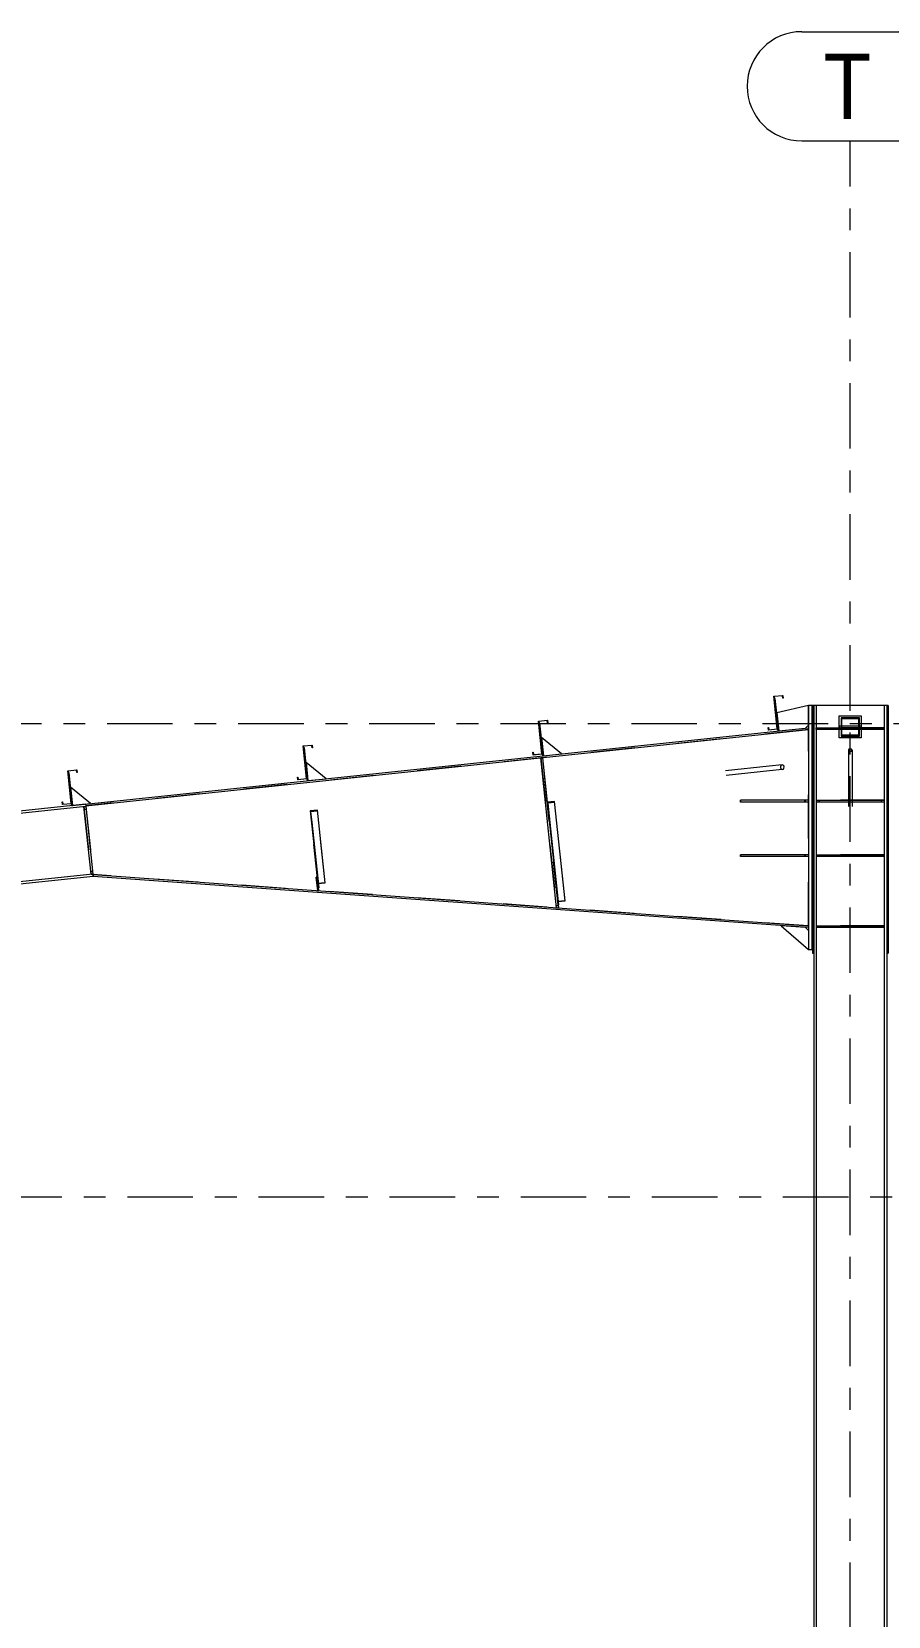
# Model space of a CAD drawing. Header units: millimetres. Extents: x -79 to 743, y -408 to 166.
# Drawn here: x 297.4 to 336.6, y -121.1 to -48.6 of the extents above; entities that cross this region are included whole.
import ezdxf

# ---------------------------------------------------------------- set-up
doc = ezdxf.new("R2010")
doc.units = ezdxf.units.MM
for name, pattern in [('XKITLINE00', [0]), ('XKITLINE02', [4, 2, -2]), ('XKITLINE03', [6, 3, -1, 1, -1])]:
    doc.linetypes.add(name, pattern=pattern)
doc.layers.add('Part', color=2, linetype='Continuous', lineweight=0)
doc.layers.add('S-grid', color=1, linetype='Continuous', lineweight=0)
doc.styles.add('ARIAL', font='ARIAL.TTF')

# ---------------------------------------------------------------- blocks, each defined once
blk = doc.blocks.new('*A329')
at = {"layer": 'Part'}
blk.add_hatch(color=3, dxfattribs=at).paths.add_polyline_path([(309.799, -81.278), (310.213, -81.234), (310.227, -81.358), (310.212, -81.36), (310.2, -81.251), (309.816, -81.291), (309.973, -82.785), (309.559, -82.828), (309.546, -82.704), (309.561, -82.702), (309.572, -82.812), (309.957, -82.771)], flags=17)
blk = doc.blocks.new('*A330')
at = {"layer": 'Part'}
blk.add_hatch(color=3, dxfattribs=at).paths.add_polyline_path([(320.573, -80.141), (320.987, -80.098), (321, -80.222), (320.985, -80.224), (320.974, -80.114), (320.589, -80.155), (320.747, -81.648), (320.332, -81.692), (320.319, -81.568), (320.334, -81.566), (320.346, -81.675), (320.73, -81.635)], flags=17)
blk = doc.blocks.new('*A331')
at = {"layer": 'Part'}
blk.add_hatch(color=3, dxfattribs=at).paths.add_polyline_path([(331.346, -79.005), (331.761, -78.961), (331.774, -79.086), (331.759, -79.087), (331.747, -78.978), (331.363, -79.018), (331.52, -80.512), (331.106, -80.555), (331.093, -80.431), (331.108, -80.43), (331.119, -80.539), (331.504, -80.498)], flags=17)
blk = doc.blocks.new('*A423')
at = {"layer": 'Part'}
blk.add_hatch(color=3, dxfattribs=at).paths.add_polyline_path([(331.346, -79.005), (331.761, -78.961), (331.774, -79.086), (331.759, -79.087), (331.747, -78.978), (331.363, -79.018), (331.52, -80.512), (331.106, -80.555), (331.093, -80.431), (331.108, -80.43), (331.119, -80.539), (331.504, -80.498)], flags=17)
blk = doc.blocks.new('*A434')
at = {"layer": 'Part'}
blk.add_hatch(color=3, dxfattribs=at).paths.add_polyline_path([(299.026, -82.414), (299.44, -82.37), (299.453, -82.495), (299.438, -82.496), (299.427, -82.387), (299.042, -82.427), (299.2, -83.921), (298.785, -83.965), (298.772, -83.84), (298.787, -83.839), (298.799, -83.948), (299.183, -83.908)], flags=17)
blk = doc.blocks.new('*A435')
at = {"layer": 'Part'}
blk.add_hatch(color=3, dxfattribs=at).paths.add_polyline_path([(309.799, -81.278), (310.213, -81.234), (310.227, -81.358), (310.212, -81.36), (310.2, -81.251), (309.816, -81.291), (309.973, -82.785), (309.559, -82.828), (309.546, -82.704), (309.561, -82.702), (309.572, -82.812), (309.957, -82.771)], flags=17)
blk = doc.blocks.new('*A436')
at = {"layer": 'Part'}
blk.add_hatch(color=3, dxfattribs=at).paths.add_polyline_path([(320.573, -80.141), (320.987, -80.098), (321, -80.222), (320.985, -80.224), (320.974, -80.114), (320.589, -80.155), (320.747, -81.648), (320.332, -81.692), (320.319, -81.568), (320.334, -81.566), (320.346, -81.675), (320.73, -81.635)], flags=17)
blk = doc.blocks.new('*A437')
at = {"layer": 'Part'}
blk.add_hatch(color=3, dxfattribs=at).paths.add_polyline_path([(320.979, -83.85), (321.31, -83.815), (321.314, -83.847), (320.999, -83.88), (321.064, -84.493), (321.047, -84.495)], flags=17)
blk = doc.blocks.new('*A438')
at = {"layer": 'Part'}
blk.add_hatch(color=3, dxfattribs=at).paths.add_polyline_path([(310.128, -84.253), (310.46, -84.218), (310.462, -84.244), (310.147, -84.278), (310.2, -84.773), (310.183, -84.774)], flags=17)
blk = doc.blocks.new('*A443')
at = {"layer": 'Part'}
blk.add_hatch(color=3, dxfattribs=at).paths.add_polyline_path([(299.026, -82.414), (299.44, -82.37), (299.453, -82.495), (299.438, -82.496), (299.427, -82.387), (299.042, -82.427), (299.2, -83.921), (298.785, -83.965), (298.772, -83.84), (298.787, -83.839), (298.799, -83.948), (299.183, -83.908)], flags=17)
blk = doc.blocks.new('*A1521')
at = {"layer": 'S-grid', "color": 1, "linetype": 'XKITLINE03', "lineweight": 0}
blk.add_line((246.829, -80.245), (422.859, -80.245), dxfattribs=at)
blk = doc.blocks.new('*A1522')
at = {"layer": 'S-grid', "color": 1, "linetype": 'XKITLINE03', "lineweight": 0}
blk.add_line((-22.239, -101.912), (557.525, -101.912), dxfattribs=at)
blk = doc.blocks.new('*A1523')
at = {"layer": 'Part', "color": 2, "linetype": 'XKITLINE00', "lineweight": 0}
for p, q in [((299.844, -83.937), (227.211, -91.598)), ((299.856, -84.044), (227.222, -91.706)), ((299.853, -84.02), (299.856, -84.044)), ((300.183, -87.144), (235.237, -93.994)), ((300.194, -87.252), (235.248, -94.102)), ((300.183, -87.144), (300.194, -87.252)), ((234.905, -94.029), (227.549, -94.805)), ((234.917, -94.137), (227.56, -94.913))]:
    blk.add_line(p, q, dxfattribs=at)
at = {"layer": 'Part', "color": 7, "linetype": 'XKITLINE02', "lineweight": 0}
for p, q in [((299.844, -83.937), (299.853, -84.02)), ((299.856, -84.044), (300.183, -87.144)), ((227.211, -91.598), (227.56, -94.913)), ((235.237, -93.994), (234.905, -94.029)), ((235.248, -94.102), (234.917, -94.137))]:
    blk.add_line(p, q, dxfattribs=at)
blk = doc.blocks.new('*A1528')
at = {"layer": 'Part', "color": 2, "linetype": 'XKITLINE00', "lineweight": 0}
for p, q in [((309.799, -81.278), (310.213, -81.234)), ((310.213, -81.234), (310.227, -81.358)), ((309.957, -82.771), (309.799, -81.278)), ((310.2, -81.251), (309.816, -81.291)), ((309.816, -81.291), (309.973, -82.785)), ((310.212, -81.36), (310.2, -81.251)), ((310.227, -81.358), (310.212, -81.36)), ((309.546, -82.704), (309.561, -82.702)), ((309.559, -82.828), (309.546, -82.704)), ((309.973, -82.785), (309.559, -82.828)), ((309.561, -82.702), (309.572, -82.812)), ((309.572, -82.812), (309.957, -82.771))]:
    blk.add_line(p, q, dxfattribs=at)
blk = doc.blocks.new('*A1529')
at = {"layer": 'Part', "color": 2, "linetype": 'XKITLINE00', "lineweight": 0}
for p, q in [((320.573, -80.141), (320.987, -80.098)), ((320.73, -81.635), (320.573, -80.141)), ((320.974, -80.114), (320.589, -80.155)), ((320.589, -80.155), (320.747, -81.648)), ((320.985, -80.224), (320.974, -80.114)), ((321, -80.222), (320.985, -80.224)), ((320.987, -80.098), (321, -80.222)), ((320.319, -81.568), (320.334, -81.566)), ((320.332, -81.692), (320.319, -81.568)), ((320.747, -81.648), (320.332, -81.692)), ((320.334, -81.566), (320.346, -81.675)), ((320.346, -81.675), (320.73, -81.635))]:
    blk.add_line(p, q, dxfattribs=at)
blk = doc.blocks.new('*A1530')
at = {"layer": 'Part', "color": 2, "linetype": 'XKITLINE00', "lineweight": 0}
for p, q in [((331.346, -79.005), (331.761, -78.961)), ((331.504, -80.498), (331.346, -79.005)), ((331.747, -78.978), (331.363, -79.018)), ((331.363, -79.018), (331.52, -80.512)), ((331.759, -79.087), (331.747, -78.978)), ((331.761, -78.961), (331.774, -79.086)), ((331.774, -79.086), (331.759, -79.087)), ((331.093, -80.431), (331.108, -80.43)), ((331.106, -80.555), (331.093, -80.431)), ((331.52, -80.512), (331.106, -80.555)), ((331.108, -80.43), (331.119, -80.539)), ((331.119, -80.539), (331.504, -80.498))]:
    blk.add_line(p, q, dxfattribs=at)
blk = doc.blocks.new('*A1531')
at = {"layer": 'Part', "color": 2, "linetype": 'XKITLINE00', "lineweight": 0}
for p, q in [((334.785, -81.424), (334.761, -81.471)), ((334.761, -81.471), (334.761, -82.043)), ((334.761, -81.471), (334.785, -81.519)), ((334.844, -81.404), (334.785, -81.424)), ((334.785, -81.519), (334.844, -81.538)), ((334.903, -81.424), (334.844, -81.404)), ((334.844, -81.538), (334.903, -81.519)), ((334.927, -81.471), (334.903, -81.424)), ((334.903, -81.519), (334.927, -81.471)), ((334.927, -81.471), (334.927, -82.043))]:
    blk.add_line(p, q, dxfattribs=at)
at = {"layer": 'Part', "color": 7, "linetype": 'XKITLINE02', "lineweight": 0}
for p, q in [((334.761, -82.043), (334.761, -84.237)), ((334.927, -82.043), (334.927, -84.237))]:
    blk.add_line(p, q, dxfattribs=at)
blk = doc.blocks.new('*A1534')
at = {"layer": 'Part', "color": 7, "linetype": 'XKITLINE02', "lineweight": 0}
for p, q in [((334.427, -79.99), (334.427, -80.823)), ((335.261, -79.99), (334.427, -79.99)), ((334.461, -80.79), (334.461, -80.023)), ((334.461, -80.023), (335.227, -80.023)), ((335.227, -80.023), (335.227, -80.79)), ((335.261, -80.823), (335.261, -79.99)), ((334.427, -80.823), (335.261, -80.823)), ((335.227, -80.79), (334.461, -80.79))]:
    blk.add_line(p, q, dxfattribs=at)
blk = doc.blocks.new('*A1812')
at = {"layer": 'S-grid', "color": 1, "linetype": 'XKITLINE03', "lineweight": 0}
blk.add_line((334.844, -193.667), (334.844, -53.578), dxfattribs=at)
at = {"layer": 'S-grid', "color": 3, "style": 'ARIAL', "width": 0.85}
blk.add_text('T', height=3, dxfattribs=at).set_placement((333.622, -52.578))
blk = doc.blocks.new('*A1848')
at = {"layer": 'Part', "color": 7, "linetype": 'XKITLINE02', "lineweight": 0}
for p, q in [((331.13, -82.208), (328.804, -82.453)), ((331.152, -82.415), (328.825, -82.66))]:
    blk.add_line(p, q, dxfattribs=at)
at = {"layer": 'Part', "color": 2, "linetype": 'XKITLINE00', "lineweight": 0}
for p, q in [((331.722, -82.146), (331.13, -82.208)), ((331.743, -82.353), (331.152, -82.415)), ((331.657, -82.205), (331.651, -82.258)), ((331.651, -82.258), (331.668, -82.308)), ((331.683, -82.164), (331.657, -82.205)), ((331.668, -82.308), (331.701, -82.343)), ((331.722, -82.146), (331.683, -82.164)), ((331.701, -82.343), (331.743, -82.353)), ((331.764, -82.155), (331.722, -82.146)), ((331.743, -82.353), (331.783, -82.335)), ((331.797, -82.19), (331.764, -82.155)), ((331.783, -82.335), (331.808, -82.293)), ((331.814, -82.241), (331.797, -82.19)), ((331.808, -82.293), (331.814, -82.241))]:
    blk.add_line(p, q, dxfattribs=at)
blk = doc.blocks.new('*A1857')
at = {"layer": 'Part', "color": 2, "linetype": 'XKITLINE00', "lineweight": 0}
for p, q in [((331.346, -79.005), (331.761, -78.961)), ((331.504, -80.498), (331.346, -79.005)), ((331.747, -78.978), (331.363, -79.018)), ((331.363, -79.018), (331.52, -80.512)), ((331.759, -79.087), (331.747, -78.978)), ((331.761, -78.961), (331.774, -79.086)), ((331.774, -79.086), (331.759, -79.087)), ((331.093, -80.431), (331.108, -80.43)), ((331.106, -80.555), (331.093, -80.431)), ((331.52, -80.512), (331.106, -80.555)), ((331.108, -80.43), (331.119, -80.539)), ((331.119, -80.539), (331.504, -80.498))]:
    blk.add_line(p, q, dxfattribs=at)
blk = doc.blocks.new('*A1858')
at = {"layer": 'Part', "color": 2, "linetype": 'XKITLINE00', "lineweight": 0}
for p, q in [((336.511, -79.428), (333.177, -79.428)), ((333.286, -79.428), (333.286, -128.412)), ((336.402, -79.428), (336.402, -128.412)), ((333.177, -90.761), (333.177, -176.953)), ((336.511, -90.761), (336.511, -176.953))]:
    blk.add_line(p, q, dxfattribs=at)
at = {"layer": 'Part', "color": 7, "linetype": 'XKITLINE02', "lineweight": 0}
for p, q in [((333.177, -79.428), (333.177, -90.761)), ((336.511, -79.428), (336.511, -90.761))]:
    blk.add_line(p, q, dxfattribs=at)
blk = doc.blocks.new('*A1859')
at = {"layer": 'Part', "color": 7, "linetype": 'XKITLINE02', "lineweight": 0}
for p, q in [((332.927, -80.531), (299.853, -84.02)), ((332.927, -89.512), (332.927, -80.531)), ((299.853, -84.02), (300.185, -87.167)), ((332.927, -89.512), (300.2, -87.168))]:
    blk.add_line(p, q, dxfattribs=at)
at = {"layer": 'Part', "color": 2, "linetype": 'XKITLINE00', "lineweight": 0}
blk.add_line((300.2, -87.168), (300.185, -87.167), dxfattribs=at)
blk = doc.blocks.new('*A1860')
at = {"layer": 'Part', "color": 2, "linetype": 'XKITLINE00', "lineweight": 0}
for p, q in [((300.194, -87.252), (300.2, -87.168)), ((332.921, -89.595), (300.194, -87.252)), ((300.2, -87.168), (332.927, -89.512)), ((332.927, -89.512), (332.921, -89.595))]:
    blk.add_line(p, q, dxfattribs=at)
blk = doc.blocks.new('*A1861')
at = {"layer": 'Part', "color": 2, "linetype": 'XKITLINE00', "lineweight": 0}
for p, q in [((299.844, -83.937), (332.919, -80.448)), ((332.927, -80.531), (332.919, -80.448)), ((299.853, -84.02), (332.927, -80.531)), ((299.844, -83.937), (299.853, -84.02))]:
    blk.add_line(p, q, dxfattribs=at)
blk = doc.blocks.new('*A1862')
at = {"layer": 'Part', "color": 7, "linetype": 'XKITLINE02', "lineweight": 0}
for p, q in [((332.927, -83.761), (329.827, -83.761)), ((329.827, -83.845), (329.827, -83.761)), ((332.927, -83.845), (329.827, -83.845)), ((332.761, -83.845), (332.761, -83.761)), ((332.802, -83.845), (332.802, -83.761)), ((332.927, -83.761), (332.927, -83.845))]:
    blk.add_line(p, q, dxfattribs=at)
blk = doc.blocks.new('*A1863')
at = {"layer": 'Part', "color": 2, "linetype": 'XKITLINE00', "lineweight": 0}
for p, q in [((332.927, -86.261), (329.827, -86.261)), ((329.827, -86.261), (329.827, -86.345)), ((332.761, -86.345), (332.761, -86.261)), ((332.927, -86.345), (329.827, -86.345))]:
    blk.add_line(p, q, dxfattribs=at)
at = {"layer": 'Part', "color": 7, "linetype": 'XKITLINE02', "lineweight": 0}
for p, q in [((332.802, -86.345), (332.802, -86.261)), ((332.927, -86.261), (332.927, -86.345))]:
    blk.add_line(p, q, dxfattribs=at)
blk = doc.blocks.new('*A1864')
at = {"layer": 'Part', "color": 2, "linetype": 'XKITLINE00', "lineweight": 0}
for p, q in [((332.927, -83.761), (329.827, -83.761)), ((329.827, -83.761), (329.827, -83.845)), ((332.927, -83.845), (329.827, -83.845)), ((332.761, -83.845), (332.761, -83.761))]:
    blk.add_line(p, q, dxfattribs=at)
at = {"layer": 'Part', "color": 7, "linetype": 'XKITLINE02', "lineweight": 0}
for p, q in [((332.802, -83.845), (332.802, -83.761)), ((332.927, -83.761), (332.927, -83.845))]:
    blk.add_line(p, q, dxfattribs=at)
blk = doc.blocks.new('*A1868')
at = {"layer": 'Part', "color": 7, "linetype": 'XKITLINE02', "lineweight": 0}
for p, q in [((336.394, -86.261), (333.294, -86.261)), ((333.294, -86.345), (333.294, -86.261)), ((333.419, -86.261), (333.419, -86.345)), ((336.269, -86.345), (336.269, -86.261)), ((336.394, -86.261), (336.394, -86.345)), ((336.394, -86.345), (333.294, -86.345))]:
    blk.add_line(p, q, dxfattribs=at)
blk = doc.blocks.new('*A1869')
at = {"layer": 'Part', "color": 2, "linetype": 'XKITLINE00', "lineweight": 0}
for p, q in [((333.294, -86.261), (336.394, -86.261)), ((333.294, -86.261), (333.294, -86.345)), ((336.394, -86.261), (336.394, -86.345)), ((336.394, -86.345), (333.294, -86.345))]:
    blk.add_line(p, q, dxfattribs=at)
at = {"layer": 'Part', "color": 7, "linetype": 'XKITLINE02', "lineweight": 0}
for p, q in [((333.419, -86.345), (333.419, -86.261)), ((336.269, -86.345), (336.269, -86.261))]:
    blk.add_line(p, q, dxfattribs=at)
blk = doc.blocks.new('*A1870')
at = {"layer": 'Part', "color": 7, "linetype": 'XKITLINE02', "lineweight": 0}
for p, q in [((336.394, -83.761), (333.294, -83.761)), ((333.294, -83.845), (333.294, -83.761)), ((336.394, -83.845), (333.294, -83.845)), ((333.419, -83.761), (333.419, -83.845)), ((336.269, -83.845), (336.269, -83.761)), ((336.394, -83.761), (336.394, -83.845))]:
    blk.add_line(p, q, dxfattribs=at)
blk = doc.blocks.new('*A1871')
at = {"layer": 'Part', "color": 2, "linetype": 'XKITLINE00', "lineweight": 0}
for p, q in [((333.294, -83.761), (336.394, -83.761)), ((333.294, -83.761), (333.294, -83.845)), ((336.394, -83.845), (333.294, -83.845)), ((336.394, -83.761), (336.394, -83.845))]:
    blk.add_line(p, q, dxfattribs=at)
at = {"layer": 'Part', "color": 7, "linetype": 'XKITLINE02', "lineweight": 0}
for p, q in [((333.419, -83.845), (333.419, -83.761)), ((336.269, -83.845), (336.269, -83.761))]:
    blk.add_line(p, q, dxfattribs=at)
blk = doc.blocks.new('*A1872')
at = {"layer": 'Part', "color": 2, "linetype": 'XKITLINE00', "lineweight": 0}
for p, q in [((333.294, -80.448), (336.394, -80.448)), ((333.294, -80.448), (333.294, -80.531)), ((336.394, -80.448), (336.394, -80.531)), ((336.394, -80.531), (333.294, -80.531))]:
    blk.add_line(p, q, dxfattribs=at)
at = {"layer": 'Part', "color": 7, "linetype": 'XKITLINE02', "lineweight": 0}
for p, q in [((333.419, -80.531), (333.419, -80.448)), ((336.269, -80.531), (336.269, -80.448))]:
    blk.add_line(p, q, dxfattribs=at)
blk = doc.blocks.new('*A1873')
at = {"layer": 'Part', "color": 2, "linetype": 'XKITLINE00', "lineweight": 0}
for p, q in [((331.413, -79.099), (331.372, -79.103)), ((331.57, -80.59), (331.413, -79.099)), ((331.52, -80.512), (331.529, -80.595))]:
    blk.add_line(p, q, dxfattribs=at)
at = {"layer": 'Part', "color": 7, "linetype": 'XKITLINE02', "lineweight": 0}
for p, q in [((331.372, -79.103), (331.52, -80.512)), ((331.529, -80.595), (331.57, -80.59))]:
    blk.add_line(p, q, dxfattribs=at)
blk = doc.blocks.new('*A1875')
at = {"layer": 'Part', "color": 7, "linetype": 'XKITLINE02', "lineweight": 0}
for p, q in [((334.344, -79.906), (335.344, -79.906)), ((334.344, -80.906), (334.344, -79.906)), ((335.344, -79.906), (335.344, -80.906)), ((335.344, -80.906), (334.344, -80.906))]:
    blk.add_line(p, q, dxfattribs=at)
blk = doc.blocks.new('*A1876')
at = {"layer": 'Part', "color": 7, "linetype": 'XKITLINE02', "lineweight": 0}
for p, q in [((334.344, -80.365), (334.344, -80.448)), ((335.344, -80.365), (334.344, -80.365)), ((334.344, -80.448), (335.344, -80.448)), ((335.344, -80.448), (335.344, -80.365))]:
    blk.add_line(p, q, dxfattribs=at)
blk = doc.blocks.new('*A1877')
at = {"layer": 'Part', "color": 7, "linetype": 'XKITLINE02', "lineweight": 0}
for p, q in [((336.402, -80.448), (333.286, -80.448)), ((333.286, -80.531), (333.286, -80.448)), ((333.411, -80.448), (333.411, -80.531)), ((336.277, -80.531), (336.277, -80.448)), ((336.402, -80.448), (336.402, -80.531)), ((336.402, -80.531), (333.286, -80.531))]:
    blk.add_line(p, q, dxfattribs=at)
blk = doc.blocks.new('*A1879')
at = {"layer": 'Part', "color": 2, "linetype": 'XKITLINE00', "lineweight": 0}
for p, q in [((332.927, -79.428), (331.483, -79.762)), ((332.803, -80.46), (332.927, -80.322))]:
    blk.add_line(p, q, dxfattribs=at)
at = {"layer": 'Part', "color": 7, "linetype": 'XKITLINE02', "lineweight": 0}
for p, q in [((331.483, -79.762), (331.57, -80.59)), ((332.927, -80.322), (332.927, -79.428)), ((331.57, -80.59), (332.803, -80.46))]:
    blk.add_line(p, q, dxfattribs=at)
blk = doc.blocks.new('*A1880')
at = {"layer": 'Part', "color": 7, "linetype": 'XKITLINE02', "lineweight": 0}
for p, q in [((332.927, -86.261), (329.827, -86.261)), ((329.827, -86.345), (329.827, -86.261)), ((332.761, -86.345), (332.761, -86.261)), ((332.802, -86.345), (332.802, -86.261)), ((332.927, -86.261), (332.927, -86.345)), ((332.927, -86.345), (329.827, -86.345))]:
    blk.add_line(p, q, dxfattribs=at)
blk = doc.blocks.new('*A1926')
at = {"layer": 'Part', "color": 7, "linetype": 'XKITLINE02', "lineweight": 0}
for p, q in [((299.773, -84.053), (299.856, -84.044)), ((299.773, -84.053), (300.1, -87.153)), ((299.856, -84.044), (300.183, -87.144)), ((299.786, -84.177), (299.869, -84.169)), ((300.17, -87.02), (300.087, -87.028)), ((300.183, -87.144), (300.1, -87.153))]:
    blk.add_line(p, q, dxfattribs=at)
blk = doc.blocks.new('*A1927')
at = {"layer": 'Part', "color": 7, "linetype": 'XKITLINE02', "lineweight": 0}
for p, q in [((299.773, -84.053), (299.856, -84.044)), ((299.786, -84.177), (299.869, -84.169)), ((300.087, -87.028), (300.17, -87.02)), ((300.1, -87.153), (300.183, -87.144))]:
    blk.add_line(p, q, dxfattribs=at)
at = {"layer": 'Part', "color": 2, "linetype": 'XKITLINE00', "lineweight": 0}
for p, q in [((300.1, -87.153), (299.773, -84.053)), ((299.856, -84.044), (300.183, -87.144))]:
    blk.add_line(p, q, dxfattribs=at)
blk = doc.blocks.new('*A1928')
at = {"layer": 'Part', "color": 2, "linetype": 'XKITLINE00', "lineweight": 0}
for p, q in [((299.092, -82.508), (299.051, -82.512)), ((299.25, -83.999), (299.092, -82.508)), ((299.2, -83.921), (299.208, -84.004))]:
    blk.add_line(p, q, dxfattribs=at)
at = {"layer": 'Part', "color": 7, "linetype": 'XKITLINE02', "lineweight": 0}
for p, q in [((299.051, -82.512), (299.2, -83.921)), ((299.208, -84.004), (299.25, -83.999))]:
    blk.add_line(p, q, dxfattribs=at)
blk = doc.blocks.new('*A1929')
at = {"layer": 'Part', "color": 2, "linetype": 'XKITLINE00', "lineweight": 0}
blk.add_line((300.078, -83.912), (299.162, -83.171), dxfattribs=at)
at = {"layer": 'Part', "color": 7, "linetype": 'XKITLINE02', "lineweight": 0}
for p, q in [((299.162, -83.171), (299.25, -83.999)), ((299.25, -83.999), (300.078, -83.912))]:
    blk.add_line(p, q, dxfattribs=at)
blk = doc.blocks.new('*A1935')
at = {"layer": 'Part', "color": 2, "linetype": 'XKITLINE00', "lineweight": 0}
for p, q in [((299.026, -82.414), (299.44, -82.37)), ((299.183, -83.908), (299.026, -82.414)), ((299.427, -82.387), (299.042, -82.427)), ((299.042, -82.427), (299.2, -83.921)), ((299.438, -82.496), (299.427, -82.387)), ((299.453, -82.495), (299.438, -82.496)), ((299.44, -82.37), (299.453, -82.495)), ((298.772, -83.84), (298.787, -83.839)), ((298.785, -83.965), (298.772, -83.84)), ((299.2, -83.921), (298.785, -83.965)), ((298.787, -83.839), (298.799, -83.948)), ((298.799, -83.948), (299.183, -83.908))]:
    blk.add_line(p, q, dxfattribs=at)
blk = doc.blocks.new('*A1936')
at = {"layer": 'Part', "color": 2, "linetype": 'XKITLINE00', "lineweight": 0}
for p, q in [((309.799, -81.278), (310.213, -81.234)), ((310.213, -81.234), (310.227, -81.358)), ((309.957, -82.771), (309.799, -81.278)), ((310.2, -81.251), (309.816, -81.291)), ((309.816, -81.291), (309.973, -82.785)), ((310.212, -81.36), (310.2, -81.251)), ((310.227, -81.358), (310.212, -81.36)), ((309.546, -82.704), (309.561, -82.702)), ((309.559, -82.828), (309.546, -82.704)), ((309.973, -82.785), (309.559, -82.828)), ((309.561, -82.702), (309.572, -82.812)), ((309.572, -82.812), (309.957, -82.771))]:
    blk.add_line(p, q, dxfattribs=at)
blk = doc.blocks.new('*A1937')
at = {"layer": 'Part', "color": 2, "linetype": 'XKITLINE00', "lineweight": 0}
for p, q in [((320.573, -80.141), (320.987, -80.098)), ((320.73, -81.635), (320.573, -80.141)), ((320.974, -80.114), (320.589, -80.155)), ((320.589, -80.155), (320.747, -81.648)), ((320.985, -80.224), (320.974, -80.114)), ((321, -80.222), (320.985, -80.224)), ((320.987, -80.098), (321, -80.222)), ((320.319, -81.568), (320.334, -81.566)), ((320.332, -81.692), (320.319, -81.568)), ((320.747, -81.648), (320.332, -81.692)), ((320.334, -81.566), (320.346, -81.675)), ((320.346, -81.675), (320.73, -81.635))]:
    blk.add_line(p, q, dxfattribs=at)
blk = doc.blocks.new('*A1938')
at = {"layer": 'Part', "color": 7, "linetype": 'XKITLINE02', "lineweight": 0}
for p, q in [((321.475, -88.558), (320.979, -83.85)), ((321.492, -88.556), (320.999, -83.88)), ((321.79, -88.361), (321.31, -83.815)), ((321.458, -88.388), (321.789, -88.353)), ((321.475, -88.394), (321.79, -88.361)), ((321.475, -88.558), (321.492, -88.556))]:
    blk.add_line(p, q, dxfattribs=at)
blk = doc.blocks.new('*A1939')
at = {"layer": 'Part', "color": 2, "linetype": 'XKITLINE00', "lineweight": 0}
for p, q in [((321.31, -83.815), (320.979, -83.85)), ((320.979, -83.85), (321.442, -88.244)), ((320.999, -83.88), (321.314, -83.847)), ((320.999, -83.88), (321.064, -84.493)), ((321.79, -88.361), (321.31, -83.815)), ((321.064, -84.493), (321.047, -84.495)), ((321.064, -84.493), (321.492, -88.556)), ((321.475, -88.394), (321.79, -88.361)), ((321.475, -88.558), (321.492, -88.556))]:
    blk.add_line(p, q, dxfattribs=at)
at = {"layer": 'Part', "color": 7, "linetype": 'XKITLINE02', "lineweight": 0}
for p, q in [((321.442, -88.244), (321.475, -88.558)), ((321.458, -88.388), (321.789, -88.353))]:
    blk.add_line(p, q, dxfattribs=at)
blk = doc.blocks.new('*A1940')
at = {"layer": 'Part', "color": 7, "linetype": 'XKITLINE02', "lineweight": 0}
for p, q in [((320.764, -81.814), (320.681, -81.823)), ((320.681, -81.823), (321.407, -88.701)), ((321.49, -88.693), (320.764, -81.814)), ((321.394, -88.577), (321.477, -88.568)), ((321.407, -88.701), (321.49, -88.693))]:
    blk.add_line(p, q, dxfattribs=at)
blk = doc.blocks.new('*A1941')
at = {"layer": 'Part', "color": 2, "linetype": 'XKITLINE00', "lineweight": 0}
for p, q in [((320.64, -80.235), (320.598, -80.239)), ((320.797, -81.727), (320.64, -80.235)), ((320.747, -81.648), (320.755, -81.731))]:
    blk.add_line(p, q, dxfattribs=at)
at = {"layer": 'Part', "color": 7, "linetype": 'XKITLINE02', "lineweight": 0}
for p, q in [((320.598, -80.239), (320.747, -81.648)), ((320.755, -81.731), (320.797, -81.727))]:
    blk.add_line(p, q, dxfattribs=at)
blk = doc.blocks.new('*A1942')
at = {"layer": 'Part', "color": 2, "linetype": 'XKITLINE00', "lineweight": 0}
blk.add_line((321.626, -81.639), (320.709, -80.898), dxfattribs=at)
at = {"layer": 'Part', "color": 7, "linetype": 'XKITLINE02', "lineweight": 0}
for p, q in [((320.709, -80.898), (320.797, -81.727)), ((320.797, -81.727), (321.626, -81.639))]:
    blk.add_line(p, q, dxfattribs=at)
blk = doc.blocks.new('*A1943')
at = {"layer": 'Part', "color": 2, "linetype": 'XKITLINE00', "lineweight": 0}
for p, q in [((310.46, -84.218), (310.128, -84.253)), ((310.128, -84.253), (310.47, -87.498)), ((310.147, -84.278), (310.462, -84.244)), ((310.147, -84.278), (310.2, -84.773)), ((310.2, -84.773), (310.183, -84.774)), ((310.2, -84.773), (310.516, -87.773)), ((310.81, -87.539), (310.46, -84.218)), ((310.495, -87.572), (310.81, -87.539)), ((310.499, -87.774), (310.516, -87.773))]:
    blk.add_line(p, q, dxfattribs=at)
at = {"layer": 'Part', "color": 7, "linetype": 'XKITLINE02', "lineweight": 0}
for p, q in [((310.47, -87.498), (310.499, -87.774)), ((310.477, -87.563), (310.809, -87.528))]:
    blk.add_line(p, q, dxfattribs=at)
blk = doc.blocks.new('*A1944')
at = {"layer": 'Part', "color": 7, "linetype": 'XKITLINE02', "lineweight": 0}
for p, q in [((310.499, -87.774), (310.128, -84.253)), ((310.516, -87.773), (310.147, -84.278)), ((310.81, -87.539), (310.46, -84.218)), ((310.477, -87.563), (310.809, -87.528)), ((310.495, -87.572), (310.81, -87.539)), ((310.499, -87.774), (310.516, -87.773))]:
    blk.add_line(p, q, dxfattribs=at)
blk = doc.blocks.new('*A1945')
at = {"layer": 'Part', "color": 2, "linetype": 'XKITLINE00', "lineweight": 0}
for p, q in [((310.406, -87.29), (310.448, -87.285)), ((310.471, -87.904), (310.406, -87.29)), ((310.47, -87.498), (310.513, -87.907))]:
    blk.add_line(p, q, dxfattribs=at)
at = {"layer": 'Part', "color": 7, "linetype": 'XKITLINE02', "lineweight": 0}
for p, q in [((310.448, -87.285), (310.47, -87.498)), ((310.459, -87.787), (310.5, -87.783)), ((310.471, -87.904), (310.472, -87.911)), ((310.513, -87.907), (310.472, -87.911))]:
    blk.add_line(p, q, dxfattribs=at)
blk = doc.blocks.new('*A1946')
at = {"layer": 'Part', "color": 7, "linetype": 'XKITLINE02', "lineweight": 0}
for p, q in [((310.448, -87.285), (310.406, -87.29)), ((310.406, -87.29), (310.472, -87.911)), ((310.513, -87.907), (310.448, -87.285)), ((310.459, -87.787), (310.5, -87.783)), ((310.472, -87.911), (310.513, -87.907))]:
    blk.add_line(p, q, dxfattribs=at)
blk = doc.blocks.new('*A1947')
at = {"layer": 'Part', "color": 2, "linetype": 'XKITLINE00', "lineweight": 0}
for p, q in [((309.866, -81.371), (309.825, -81.376)), ((310.023, -82.863), (309.866, -81.371)), ((309.973, -82.785), (309.982, -82.867))]:
    blk.add_line(p, q, dxfattribs=at)
at = {"layer": 'Part', "color": 7, "linetype": 'XKITLINE02', "lineweight": 0}
for p, q in [((309.825, -81.376), (309.973, -82.785)), ((309.982, -82.867), (310.023, -82.863))]:
    blk.add_line(p, q, dxfattribs=at)
blk = doc.blocks.new('*A1948')
at = {"layer": 'Part', "color": 2, "linetype": 'XKITLINE00', "lineweight": 0}
blk.add_line((310.852, -82.776), (309.936, -82.034), dxfattribs=at)
at = {"layer": 'Part', "color": 7, "linetype": 'XKITLINE02', "lineweight": 0}
for p, q in [((309.936, -82.034), (310.023, -82.863)), ((310.023, -82.863), (310.852, -82.776))]:
    blk.add_line(p, q, dxfattribs=at)
blk = doc.blocks.new('*A1949')
at = {"layer": 'Part', "color": 7, "linetype": 'XKITLINE02', "lineweight": 0}
for p, q in [((320.681, -81.823), (320.764, -81.814)), ((320.979, -83.85), (321.442, -88.244)), ((321.394, -88.577), (321.477, -88.568)), ((321.405, -88.687), (321.407, -88.701)), ((321.49, -88.693), (321.407, -88.701))]:
    blk.add_line(p, q, dxfattribs=at)
at = {"layer": 'Part', "color": 2, "linetype": 'XKITLINE00', "lineweight": 0}
for p, q in [((321.405, -88.687), (320.681, -81.823)), ((320.764, -81.814), (320.979, -83.85)), ((321.442, -88.244), (321.49, -88.693))]:
    blk.add_line(p, q, dxfattribs=at)
blk = doc.blocks.new('*A1955')
at = {"layer": 'Part', "color": 2, "linetype": 'XKITLINE00', "lineweight": 0}
for p, q in [((299.026, -82.414), (299.44, -82.37)), ((299.183, -83.908), (299.026, -82.414)), ((299.427, -82.387), (299.042, -82.427)), ((299.042, -82.427), (299.2, -83.921)), ((299.438, -82.496), (299.427, -82.387)), ((299.453, -82.495), (299.438, -82.496)), ((299.44, -82.37), (299.453, -82.495)), ((298.772, -83.84), (298.787, -83.839)), ((298.785, -83.965), (298.772, -83.84)), ((299.2, -83.921), (298.785, -83.965)), ((298.787, -83.839), (298.799, -83.948)), ((298.799, -83.948), (299.183, -83.908))]:
    blk.add_line(p, q, dxfattribs=at)
blk = doc.blocks.new('*A1974')
at = {"layer": 'Part', "color": 2, "linetype": 'XKITLINE00', "lineweight": 0}
for p, q in [((336.577, -79.428), (336.511, -79.428)), ((336.511, -79.428), (336.511, -90.761)), ((336.577, -79.428), (336.577, -90.761)), ((336.511, -90.761), (336.577, -90.761))]:
    blk.add_line(p, q, dxfattribs=at)
blk = doc.blocks.new('*A1975')
at = {"layer": 'Part', "color": 2, "linetype": 'XKITLINE00', "lineweight": 0}
for p, q in [((333.177, -79.428), (333.111, -79.428)), ((333.111, -79.428), (333.111, -90.761)), ((333.177, -79.428), (333.177, -90.761)), ((333.111, -90.761), (333.177, -90.761))]:
    blk.add_line(p, q, dxfattribs=at)
blk = doc.blocks.new('*A1977')
at = {"layer": 'Part', "color": 2, "linetype": 'XKITLINE00', "lineweight": 0}
for p, q in [((333.094, -79.428), (332.927, -79.428)), ((332.927, -79.428), (332.927, -90.595)), ((333.094, -90.595), (333.094, -79.428)), ((332.927, -90.595), (333.094, -90.595))]:
    blk.add_line(p, q, dxfattribs=at)
blk = doc.blocks.new('*A1979')
at = {"layer": 'Part', "color": 7, "linetype": 'XKITLINE02', "lineweight": 0}
for p, q in [((336.394, -89.511), (333.294, -89.511)), ((333.294, -89.595), (333.294, -89.511)), ((336.394, -89.595), (333.294, -89.595)), ((333.419, -89.511), (333.419, -89.595)), ((336.269, -89.595), (336.269, -89.511)), ((336.394, -89.511), (336.394, -89.595))]:
    blk.add_line(p, q, dxfattribs=at)
blk = doc.blocks.new('*A1980')
at = {"layer": 'Part', "color": 2, "linetype": 'XKITLINE00', "lineweight": 0}
for p, q in [((333.294, -89.511), (336.394, -89.511)), ((333.294, -89.511), (333.294, -89.595)), ((336.394, -89.595), (333.294, -89.595)), ((336.394, -89.511), (336.394, -89.595))]:
    blk.add_line(p, q, dxfattribs=at)
at = {"layer": 'Part', "color": 7, "linetype": 'XKITLINE02', "lineweight": 0}
for p, q in [((333.419, -89.595), (333.419, -89.511)), ((336.269, -89.595), (336.269, -89.511))]:
    blk.add_line(p, q, dxfattribs=at)
blk = doc.blocks.new('*A1981')
at = {"layer": 'Part', "color": 2, "linetype": 'XKITLINE00', "lineweight": 0}
for p, q in [((331.68, -89.506), (332.927, -90.595)), ((332.803, -89.586), (332.927, -89.72))]:
    blk.add_line(p, q, dxfattribs=at)
at = {"layer": 'Part', "color": 7, "linetype": 'XKITLINE02', "lineweight": 0}
for p, q in [((332.803, -89.586), (331.68, -89.506)), ((332.927, -89.72), (332.927, -90.595))]:
    blk.add_line(p, q, dxfattribs=at)
blk = doc.blocks.new('*A1984')
at = {"layer": 'S-grid', "color": 1, "linetype": 'XKITLINE00', "lineweight": 0}
for p, q in [((332.622, -48.578), (337.066, -48.578)), ((332.622, -53.578), (337.066, -53.578))]:
    blk.add_line(p, q, dxfattribs=at)
for centre, start, end in [((332.622, -51.078), 90, 270), ((337.066, -51.078), 270, 90)]:
    blk.add_arc(centre, 2.5, start, end, dxfattribs=at)

msp = doc.modelspace()

# ---------------------------------------------------------------- block references
at = {"lineweight": 0}
for name in ['*A1984', '*A1812', '*A1521', '*A331', '*A423', '*A1530', '*A1857', '*A1873', '*A1879', '*A1977', '*A1975', '*A1858', '*A1974', '*A1861', '*A330', '*A436', '*A1529', '*A1937', '*A1941', '*A1877', '*A1872', '*A1875', '*A1876', '*A1534', '*A1859', '*A329', '*A435', '*A1528', '*A1936', '*A1942', '*A1947', '*A1940', '*A1949', '*A1531', '*A434', '*A443', '*A1935', '*A1955', '*A1928', '*A1948', '*A1848', '*A1929', '*A1523', '*A1926', '*A1927', '*A437', '*A1938', '*A1939', '*A1862', '*A1864', '*A1870', '*A1871', '*A438', '*A1943', '*A1944', '*A1863', '*A1880', '*A1868', '*A1869', '*A1860', '*A1945', '*A1946', '*A1981', '*A1979', '*A1980', '*A1522']:
    msp.add_blockref(name, (0, 0), dxfattribs=at)

doc.saveas('drawing.dxf')
